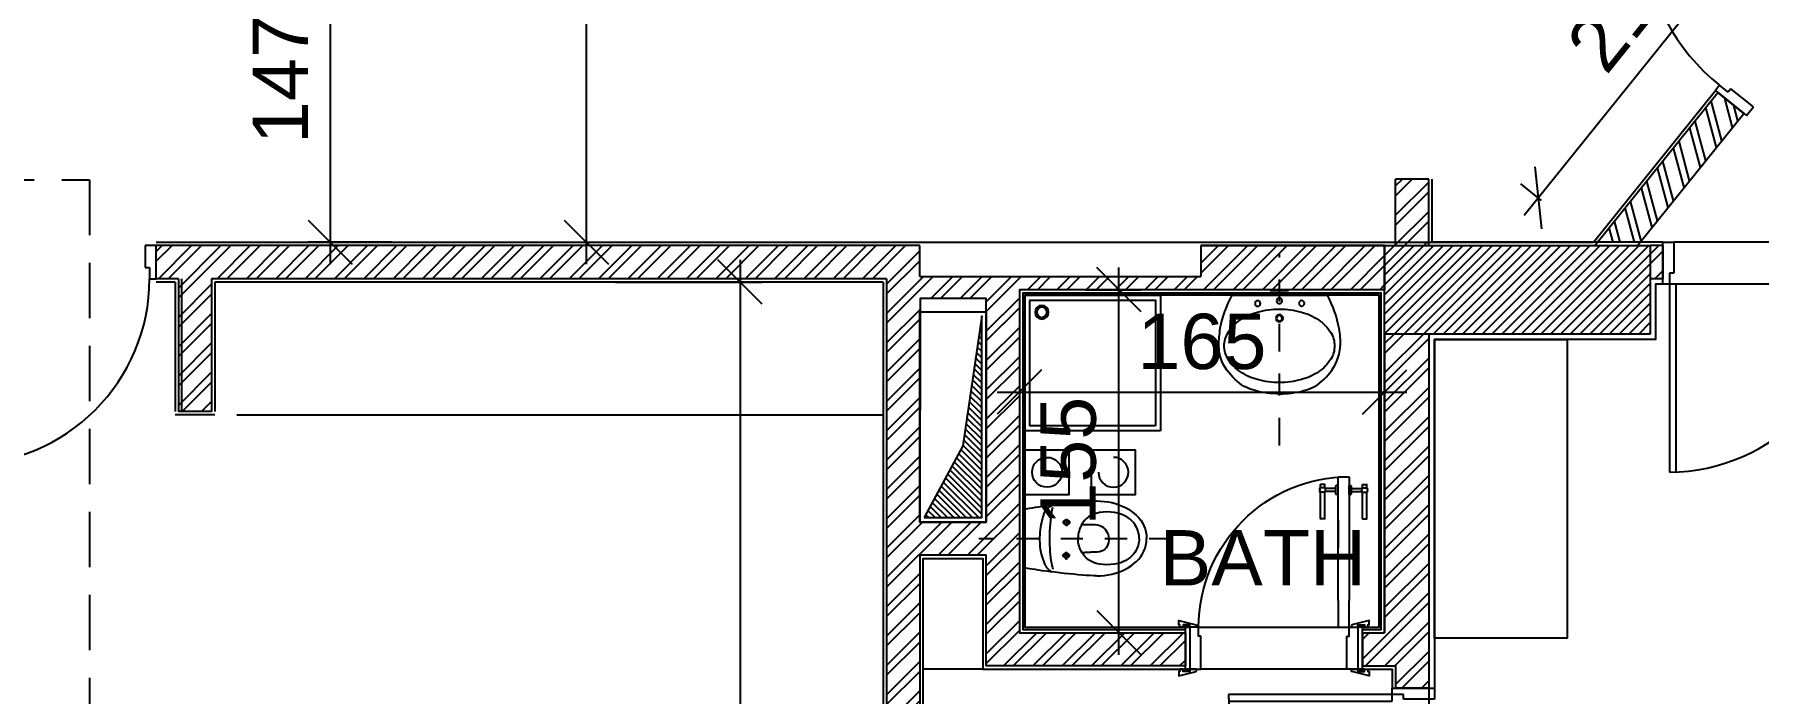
# Model space of a CAD drawing. Extents: x -1.7 to 43, y -165.8 to -101.1.
# Drawn here: x 8.08 to 15.87, y -116.48 to -113.5 of the extents above; entities that cross this region are included whole.
import ezdxf
from ezdxf.enums import TextEntityAlignment as Align

# ---------------------------------------------------------------- set-up
doc = ezdxf.new("R2010")
doc.units = 0
doc.header["$MEASUREMENT"] = 0
doc.header["$PDMODE"] = 35
doc.header["$PDSIZE"] = 0.3
for name, pattern in [('CENTER', [2, 1.25, -0.25, 0.25, -0.25]), ('DASHDOTX2', [50.8, 25.4, -12.7, 0, -12.7]), ('HIDDEN', [0.375, 0.25, -0.125])]:
    doc.linetypes.add(name, pattern=pattern)
doc.layers.get('0').update_dxf_attribs({"linetype": 'CONTINUOUS'})
doc.layers.get('DEFPOINTS').update_dxf_attribs({"linetype": 'CONTINUOUS'})
for name, color, linetype in [('A-AXIS-50', 10, 'CONTINUOUS'), ('A-AXIS-SANITARY', 10, 'DASHDOTX2'), ('A-closet', 252, 'CONTINUOUS'), ('a-dim', 3, 'CONTINUOUS'), ('A-DOORS', 1, 'CONTINUOUS'), ('A-FLOR-PFIX', 61, 'CONTINUOUS'), ('A-HATCH-CONC', 8, 'CONTINUOUS'), ('A-HATCH-WALL', 8, 'CONTINUOUS'), ('a-kitchen', 95, 'CONTINUOUS'), ('A-MECHANICAL', 8, 'CONTINUOUS'), ('A-NOMENCLATURE', 3, 'CONTINUOUS'), ('A-PLASTER', 8, 'CONTINUOUS'), ('A-PORTE', 1, 'CONTINUOUS'), ('A-SANIT', 95, 'CONTINUOUS'), ('A-SECT-TILE', 12, 'CONTINUOUS'), ('a-shaft', 251, 'CONTINUOUS'), ('A-TILES', 137, 'CONTINUOUS'), ('A-WALL', 4, 'CONTINUOUS'), ('S-2ND-3RD-4-5-6TH$0$A-SHAFT 2-3-4-5-6', 8, 'CONTINUOUS'), ('S-2ND-3RD-4-5-6TH$0$A-STR 2-3-4-5-6', 2, 'CONTINUOUS')]:
    doc.layers.add(name, color=color, linetype=linetype)
doc.styles.add('A100-STEXT', font='ARIAL.TTF', dxfattribs={"height": 0.25})
doc.dimstyles.new('A100-DIM', dxfattribs={"dimtxt": 0.25, "dimasz": 0.2, "dimexe": 0.1, "dimexo": 0.3, "dimgap": 0.1, "dimtad": 1, "dimlfac": 100, "dimrnd": 0.5, "dimdsep": 46, "dimtxsty": 'A100-STEXT', "dimblk1": 'OBLIQUE', "dimblk2": 'OBLIQUE', "dimsah": 1, "dimcen": -0.05, "dimdle": 0.1, "dimclrd": 15, "dimclre": 15, "dimclrt": 256, "dimadec": 0, "dimazin": 0, "dimtfac": 0.28, "dimtix": 1, "dimtmove": 2, "dimatfit": 3, "dimldrblk": 'OBLIQUE', "dimfxl": 0, "dimtolj": 1, "dimarcsym": 0})
pattern_1 = [(45, (5e-11, -162.35014), (-0.06629126, 0.06629126), []), (45, (0.04419, -162.35014), (-0.06629126, 0.06629126), [])]
pattern_2 = [(45, (7e-11, -162.35014), (-0.06629126, 0.06629126), []), (45, (0.04419, -162.35014), (-0.06629126, 0.06629126), [])]

# ---------------------------------------------------------------- blocks, each defined once
blk = doc.blocks.new('P100E18D')
at = {"layer": 'A-PORTE'}
for p, q in [((-0.18, -0.03), (-0.18, 0)), ((-0.18, 0), (0, 0)), ((0, 0), (0, -0.05)), ((-0.18, -0.03), (-1.12, -0.03)), ((-1.12, -0.06), (-0.18, -0.06)), ((-0.18, -0.06), (-0.18, -0.02)), ((-0.13, -0.03), (-0.18, -0.03)), ((-0.13, -0.05), (-0.13, -0.03)), ((0, -0.05), (-0.13, -0.05)), ((-0.18, -0.97), (-0.18, -1)), ((-0.13, -0.97), (-0.18, -0.97)), ((-0.18, -1), (0, -1)), ((0, -0.95), (-0.13, -0.95)), ((-0.13, -0.95), (-0.13, -0.97)), ((0, -1), (0, -0.95))]:
    blk.add_line(p, q, dxfattribs=at)
blk.add_arc((-0.18, -0.03), 0.94, 180, 270, dxfattribs=at)
blk = doc.blocks.new('P90E19D')
at = {"layer": 'A-PORTE'}
for p, q in [((0, 0), (0.05, 0)), ((0, -0.19), (0, 0)), ((0.05, 0), (0.05, -0.14)), ((0.9, 0), (0.85, 0)), ((0.85, 0), (0.85, -0.14)), ((0.9, -0.19), (0.9, 0)), ((0.03, -0.14), (0.03, -0.19)), ((0.05, -0.14), (0.03, -0.14)), ((0.85, -0.14), (0.87, -0.14)), ((0.87, -0.14), (0.87, -0.19)), ((0.03, -0.19), (0, -0.19)), ((0.06, -0.19), (0.02, -0.19)), ((0.03, -0.19), (0.03, -1.0399)), ((0.06, -1.0391), (0.06, -0.19)), ((0.87, -0.19), (0.9, -0.19))]:
    blk.add_line(p, q, dxfattribs=at)
blk.add_arc((0.02, -0.19), 0.85, 270.67408, 360, dxfattribs=at)
blk = doc.blocks.new('P80E19D')
at = {"layer": 'A-PORTE'}
for p, q in [((0, -0.19), (0, 0)), ((0, 0), (0.05, 0)), ((0.05, 0), (0.05, -0.14)), ((0.75, 0), (0.75, -0.14)), ((0.8, 0), (0.75, 0)), ((0.8, -0.19), (0.8, 0)), ((0.05, -0.14), (0.03, -0.14)), ((0.03, -0.14), (0.03, -0.19)), ((0.75, -0.14), (0.77, -0.14)), ((0.77, -0.14), (0.77, -0.19)), ((0.03, -0.19), (0, -0.19)), ((0.06, -0.19), (0.02, -0.19)), ((0.03, -0.19), (0.03, -0.93)), ((0.06, -0.93), (0.06, -0.19)), ((0.77, -0.19), (0.8, -0.19))]:
    blk.add_line(p, q, dxfattribs=at)
blk.add_arc((0.03, -0.19), 0.74, 270, 0, dxfattribs=at)
blk = doc.blocks.new('BAC')
at = {"layer": 'A-SANIT'}
for points in [[(-0.7, -0.7), (0, -0.7), (0, 0), (-0.7, 0)], [(-0.675, -0.675), (-0.025, -0.675), (-0.025, -0.025), (-0.675, -0.025)]]:
    blk.add_lwpolyline(points, close=True, dxfattribs=at)
for radius in [0.035, 0.0263]:
    blk.add_circle((-0.0875, -0.0875), radius, dxfattribs=at)
blk = doc.blocks.new('A$C45807027')
at = {"layer": 'A-DOORS'}
for p, q in [((0, 0.009), (-0.009, -0.019)), ((-0.009, 0.009), (0, -0.019)), ((0.19, 0.009), (0.199, -0.019)), ((0.199, 0.009), (0.19, -0.019)), ((0.68, 0.0005), (0.68, 0.0195)), ((0.6805, 0.02), (0.8, 0.02)), ((0.8, -0.003), (0.8, 0.023)), ((0.8, 0.023), (0.805, 0.023)), ((0.815, 0.023), (0.82, 0.023)), ((0.82, -0.003), (0.82, 0.023)), ((0.82, 0.02), (0.8345, 0.02)), ((0.835, 0.0005), (0.835, 0.0195)), ((0.19, -0.11), (0.19, -0.06)), ((0.19, -0.06), (0.31, -0.06)), ((0.75, -0.06), (0.31, -0.06)), ((0.673, -0.06), (0.55, -0.06)), ((0.6805, 0), (0.8, 0)), ((0.87, -0.06), (0.75, -0.06)), ((0.79, -0.06), (0.79, -0.052)), ((0.79, -0.06), (0.83, -0.06)), ((0.792, -0.05), (0.828, -0.05)), ((0.8, -0.003), (0.8025, -0.003)), ((0.8025, -0.05), (0.8025, -0.003)), ((0.8175, -0.05), (0.8175, -0.003)), ((0.8175, -0.003), (0.82, -0.003)), ((0.82, 0), (0.8345, 0)), ((0.83, -0.06), (0.83, -0.052)), ((0.87, -0.11), (0.87, -0.06)), ((0.31, -0.11), (0.19, -0.11)), ((0.31, -0.11), (0.75, -0.11)), ((0.673, -0.11), (0.55, -0.11)), ((0.75, -0.11), (0.87, -0.11)), ((0.79, -0.11), (0.79, -0.118)), ((0.79, -0.11), (0.83, -0.11)), ((0.792, -0.12), (0.828, -0.12)), ((0.8025, -0.12), (0.8025, -0.167)), ((0.8175, -0.12), (0.8175, -0.167)), ((0.83, -0.11), (0.83, -0.118)), ((0.68, -0.1705), (0.68, -0.1895)), ((0.6805, -0.17), (0.8, -0.17)), ((0.6805, -0.19), (0.8, -0.19)), ((0.8, -0.167), (0.8, -0.193)), ((0.8, -0.167), (0.8025, -0.167)), ((0.8, -0.193), (0.805, -0.193)), ((0.815, -0.193), (0.82, -0.193)), ((0.8175, -0.167), (0.82, -0.167)), ((0.82, -0.167), (0.82, -0.193)), ((0.82, -0.17), (0.8345, -0.17)), ((0.82, -0.19), (0.8345, -0.19)), ((0.835, -0.1705), (0.835, -0.1895)), ((0, -0.809), (-0.009, -0.781)), ((-0.009, -0.809), (0, -0.781)), ((0.19, -0.809), (0.199, -0.781)), ((0.199, -0.809), (0.19, -0.781))]:
    blk.add_line(p, q, dxfattribs=at)
at = {"layer": 'A-DOORS', "color": 8}
for p, q in [((0, -0.07), (0, -0.73)), ((0.19, -0.74), (0.19, -0.06))]:
    blk.add_line(p, q, dxfattribs=at)
at = {"layer": 'A-DOORS'}
for points in [[(0, 0.01), (0, 0.025), (-0.01, 0.025), (-0.01, 0.03), (-0.03, 0.03), (-0.0104, -0.0482, 0.381769), (-0.0084, -0.05), (0, -0.05), (0, -0.02), (-0.01, -0.02), (-0.01, 0.01), (0, 0.01)], [(0.19, 0.01), (0.19, 0.025), (0.2, 0.025), (0.2, 0.03), (0.22, 0.03), (0.2004, -0.0482, -0.381769), (0.1984, -0.05), (0.19, -0.05), (0.19, -0.02), (0.2, -0.02), (0.2, 0.01), (0.19, 0.01)], [(0, -0.81), (0, -0.825), (-0.01, -0.825), (-0.01, -0.83), (-0.03, -0.83), (-0.0104, -0.7518, -0.381769), (-0.0084, -0.75), (0, -0.75), (0, -0.78), (-0.01, -0.78), (-0.01, -0.81), (0, -0.81)], [(0.19, -0.81), (0.19, -0.825), (0.2, -0.825), (0.2, -0.83), (0.22, -0.83), (0.2004, -0.7518, 0.381769), (0.1984, -0.75), (0.19, -0.75), (0.19, -0.78), (0.2, -0.78), (0.2, -0.81), (0.19, -0.81)]]:
    blk.add_lwpolyline(points, format="xyb", dxfattribs=at)
for points in [[(0, 0.009), (0, -0.019), (-0.009, -0.019), (-0.009, 0.009)], [(0.19, 0.009), (0.19, -0.019), (0.199, -0.019), (0.199, 0.009)], [(0, -0.809), (0, -0.781), (-0.009, -0.781), (-0.009, -0.809)], [(0.19, -0.809), (0.19, -0.781), (0.199, -0.781), (0.199, -0.809)]]:
    blk.add_lwpolyline(points, close=True, dxfattribs=at)
for points in [[(0, 0), (0.19, 0), (0.19, -0.02), (0, -0.02), (0, 0)], [(0.19, -0.02), (0, -0.02), (0, -0.07), (0.15, -0.07)], [(0.15, -0.07), (0.15, -0.06), (0.19, -0.06), (0.19, -0.02)], [(0.19, -0.78), (0, -0.78), (0, -0.73), (0.15, -0.73)], [(0.15, -0.73), (0.15, -0.74), (0.19, -0.74), (0.19, -0.78)], [(0, -0.8), (0.19, -0.8), (0.19, -0.78), (0, -0.78), (0, -0.8)]]:
    blk.add_lwpolyline(points, dxfattribs=at)
blk.add_arc((0.1897, -0.0597), 0.6803, 270.02544, 359.97456, dxfattribs=at)
at = {"layer": 'A-DOORS', "extrusion": (0, 0, -1)}
for centre, major_axis, start_param, end_param in [((0.6805, 0.0195), (-0.000354, 0.000354), 5.497787, 7.068583), ((0.6805, 0.0005), (0.000354, 0.000354), 2.356194, 3.926991), ((0.81, 0.0306), (-0.00642, 0.00642), 3.344077, 4.509904), ((0.8345, 0.0195), (0.000354, 0.000354), -0.785398, 0.785398), ((0.8345, 0.0005), (-0.000354, 0.000354), 2.356194, 3.926991), ((0.792, -0.052), (-0.00141, 0.00141), 5.497787, 7.068583), ((0.81, -0.021), (-0.0138, 0.0138), 0.390607, 1.180189), ((0.828, -0.052), (0.00141, 0.00141), -0.785398, 0.785398), ((0.792, -0.118), (-0.00141, 0.00141), 3.926991, 5.497787), ((0.828, -0.118), (-0.00141, 0.00141), 2.356194, 3.926991), ((0.6805, -0.1705), (-0.000354, 0.000354), 5.497787, 7.068583), ((0.6805, -0.1895), (0.000354, 0.000354), 2.356194, 3.926991), ((0.81, -0.149), (-0.0138, 0.0138), 3.5322, 4.321782), ((0.81, -0.2006), (-0.00642, 0.00642), 0.202485, 1.368312), ((0.8345, -0.1705), (0.000354, 0.000354), -0.785398, 0.785398), ((0.8345, -0.1895), (0.000354, 0.000354), 0.785398, 2.356194)]:
    blk.add_ellipse(centre, major_axis=major_axis, ratio=1, start_param=start_param, end_param=end_param, dxfattribs=at)
blk = doc.blocks.new('A$C53822070')
for p, q in [((-0.2151, 0), (0.2151, 0)), ((0.0415, 0.0208), (-0.0415, 0.0208)), ((0, -0.0208), (0, 0.0623))]:
    blk.add_line(p, q)
for centre, major_axis, ratio, start_param, end_param in [((0.0235, -0.1413), (0.1682, 0.344), 0.723099, 1.513078, 1.932546), ((-0.05, -0.2181), (0.0143, 0.3454), 0.649977, 1.397156, 1.627734), ((0.1411, -0.2285), (0.0236, 0.1689), 0.782, 4.379189, 4.821349), ((0.0117, -0.2055), (0.2677, 0.0211), 0.927449, -0.919698, -0.479256), ((0.005, -0.0517), (0.2781, 0.2781), 1, 3.914278, 4.196419), ((0.0331, -0.1533), (-0.0987, 0.271), 0.7883, 3.04069, 3.436057)]:
    blk.add_ellipse(centre, major_axis=major_axis, ratio=ratio, start_param=start_param, end_param=end_param)
at = {"extrusion": (0, 0, -1)}
for centre, major_axis, ratio, start_param, end_param in [((-0.0235, -0.1413), (-0.1682, 0.344), 0.723099, 1.513078, 1.932546), ((-0.0281, -0.3332), (0.1889, 0.1889), 1, -1.373401, -1.054826), ((-0.0984, -0.0369), (-0.00881, 0.00881), 1, 5.497787, 11.780972), ((0, -0.4349), (-0.2634, 0.2634), 1, 0.51597, 0.785398), ((-0.0002, -0.0251), (0.00881, 0.00881), 1, 3.926991, 10.210176), ((0, -0.4349), (0.2634, 0.2634), 1, -0.785398, -0.51597), ((0.1005, -0.0364), (-0.00881, 0.00881), 1, 5.497787, 11.780972), ((0.0281, -0.3332), (-0.1889, 0.1889), 1, 1.054826, 1.373401), ((-0.0709, -0.269), (0.1343, 0.1343), 1, 4.48294, 4.909784), ((0, -0.1038), (0.0117, 0.0117), 1, 3.926991, 10.210176), ((0, -0.1038), (-0.00881, 0.00881), 1, 5.497787, 11.780972), ((0.0709, -0.269), (-0.1343, 0.1343), 1, 1.373401, 1.800245), ((0.05, -0.2181), (-0.0143, 0.3454), 0.649977, 1.397156, 1.627734), ((-0.1411, -0.2285), (-0.0236, 0.1689), 0.782, 4.379189, 4.821349), ((-0.1361, -0.2285), (0.08, 0.08), 1, 3.926991, 4.48294), ((-0.1361, -0.2285), (0.08, 0.08), 1, 3.371042, 3.926991), ((0.1361, -0.2285), (-0.08, 0.08), 1, 1.800245, 2.356194), ((0.1361, -0.2285), (0.08, 0.08), 1, 0.785398, 1.341347), ((-0.0117, -0.2055), (-0.2677, 0.0211), 0.927449, -0.919698, -0.479256), ((-0.0709, -0.188), (0.1343, 0.1343), 1, 2.944197, 3.371042), ((0.0709, -0.188), (0.1343, 0.1343), 1, 1.341347, 1.768192), ((-0.0281, -0.1237), (-0.1889, 0.1889), 1, 4.196419, 4.514993), ((0, -0.0221), (-0.2634, 0.2634), 1, 3.926991, 4.196419), ((0, -0.0221), (-0.2634, 0.2634), 1, 3.657563, 3.926991), ((0.0281, -0.1237), (0.1889, 0.1889), 1, 1.768192, 2.086766), ((-0.0331, -0.1533), (0.0987, 0.271), 0.7883, 3.04069, 3.436057), ((-0.005, -0.0517), (-0.2781, 0.2781), 1, 3.914278, 4.196419)]:
    blk.add_ellipse(centre, major_axis=major_axis, ratio=ratio, start_param=start_param, end_param=end_param, dxfattribs=at)
at = {"layer": 'A-AXIS-SANITARY', "linetype": 'CENTER', "ltscale": 0.1}
blk.add_line((0, -0.6786), (0, 0.1908), dxfattribs=at)
blk = doc.blocks.new('A$C7FB65830')
at = {"color": 0}
for p, q in [((-443.2, 7.2), (-455.5, -0.9)), ((-430.1, 14.4), (-443.2, 7.2)), ((-416.3, 20.9), (-430.1, 14.4)), ((-401.9, 26.6), (-416.3, 20.9)), ((-387, 31.5), (-401.9, 26.6)), ((-371.6, 35.5), (-387, 31.5)), ((-355.8, 38.7), (-371.6, 35.5)), ((-339.7, 41), (-355.8, 38.7)), ((-323.3, 42.4), (-339.7, 41)), ((-306.8, 42.9), (-323.3, 42.4)), ((-305.8, 42.4), (-292.6, 42.1)), ((-292.6, 42.1), (-277.8, 41.5)), ((-277.8, 41.5), (-261.5, 40.5)), ((-261.5, 40.5), (-244, 39.2)), ((-244, 39.2), (-225.6, 37.5)), ((-225.6, 37.5), (-206.4, 35.6)), ((-206.4, 35.6), (-186.8, 33.5)), ((-186.8, 33.5), (-167, 31.3)), ((-167, 31.3), (-147.2, 28.9)), ((-147.2, 28.9), (-127.6, 26.4)), ((-128.9, 27), (-124.9, 25.6)), ((-127.6, 26.4), (-108.5, 23.9)), ((-124.9, 25.6), (-121.2, 24.2)), ((-121.2, 24.2), (-117.7, 22.9)), ((-117.7, 22.9), (-114.3, 21.7)), ((-116.6, 14.7), (-113.9, 1.7)), ((-114.3, 21.7), (-111.2, 20.4)), ((-113.9, 1.7), (-111.5, -12.1)), ((-111.2, 20.4), (-108.3, 19.2)), ((-108.5, 23.9), (-90.2, 21.4)), ((-108.3, 19.2), (-105.5, 18)), ((-105.5, 18), (-102.8, 16.7)), ((-102.8, 16.7), (-100.3, 15.3)), ((-100.3, 15.3), (-98, 13.8)), ((-98, 13.8), (-95.8, 12.2)), ((-95.8, 12.2), (-93.7, 10.5)), ((-93.7, 10.5), (-91.7, 8.5)), ((-91.7, 8.5), (-89.8, 6.4)), ((-90.2, 21.4), (-72.8, 18.9)), ((-89.8, 6.4), (-88, 4.1)), ((-88, 4.1), (-86.2, 1.5)), ((-86.2, 1.5), (-84.5, -1.4)), ((-72.8, 18.9), (-56.6, 16.5)), ((-56.6, 16.5), (-41.9, 14.2)), ((-41.9, 14.2), (-28.9, 12)), ((-28.9, 12), (-17.8, 10.1)), ((-17.8, 10.1), (-8.8, 8.4)), ((-8.8, 8.4), (-2.3, 7)), ((-2.3, 7), (1.5, 5.9)), ((1.9, 5.9), (1.9, -244.6)), ((-509.7, -63.7), (-514.7, -76.4)), ((-503.4, -51.6), (-509.7, -63.7)), ((-495.9, -40.1), (-503.4, -51.6)), ((-487.3, -29.3), (-495.9, -40.1)), ((-477.7, -19.1), (-487.3, -29.3)), ((-482.1, -80.6), (-478.8, -73.1)), ((-478.8, -73.1), (-474.8, -65.4)), ((-467, -9.6), (-477.7, -19.1)), ((-474.8, -65.4), (-470.1, -57.8)), ((-470.1, -57.8), (-464.5, -50.3)), ((-455.5, -0.9), (-467, -9.6)), ((-464.5, -50.3), (-458, -43.1)), ((-458, -43.1), (-450.6, -36.1)), ((-450.6, -36.1), (-442.2, -29.6)), ((-442.2, -29.6), (-432.7, -23.6)), ((-432.7, -23.6), (-422.2, -18.3)), ((-422.2, -18.3), (-410.4, -13.6)), ((-410.4, -13.6), (-397.5, -9.9)), ((-397.5, -9.9), (-383.3, -7.1)), ((-383.3, -7.1), (-367.7, -5.3)), ((-367.7, -5.3), (-350.8, -4.7)), ((-350.8, -4.7), (-334, -5.4)), ((-336.4, -71.9), (-342.8, -78.2)), ((-329, -66.7), (-336.4, -71.9)), ((-334, -5.4), (-318.7, -7.4)), ((-320.4, -62.6), (-329, -66.7)), ((-310.9, -59.9), (-320.4, -62.6)), ((-318.7, -7.4), (-305, -10.6)), ((-300.2, -58.6), (-310.9, -59.9)), ((-305, -10.6), (-292.7, -14.9)), ((-297.8, -58.6), (-300.2, -58.6)), ((-295.1, -58.5), (-297.8, -58.6)), ((-292, -58.5), (-295.1, -58.5)), ((-292.7, -14.9), (-281.7, -20.1)), ((-288.7, -58.4), (-292, -58.5)), ((-285.1, -58.4), (-288.7, -58.4)), ((-281.4, -58.4), (-285.1, -58.4)), ((-281.7, -20.1), (-272, -26.1)), ((-277.6, -58.3), (-281.4, -58.4)), ((-273.7, -58.3), (-277.6, -58.3)), ((-269.8, -58.3), (-273.7, -58.3)), ((-272, -26.1), (-263.5, -32.8)), ((-266, -58.3), (-269.8, -58.3)), ((-262.3, -58.3), (-266, -58.3)), ((-263.5, -32.8), (-256.1, -40)), ((-258.7, -58.3), (-262.3, -58.3)), ((-255.3, -58.4), (-258.7, -58.3)), ((-256.1, -40), (-249.7, -47.6)), ((-252.3, -58.4), (-255.3, -58.4)), ((-249.5, -58.4), (-252.3, -58.4)), ((-249.7, -47.6), (-244.3, -55.4)), ((-247.1, -58.4), (-249.5, -58.4)), ((-245.2, -58.4), (-247.1, -58.4)), ((-243.7, -58.4), (-245.2, -58.4)), ((-244.3, -55.4), (-239.8, -63.4)), ((-242.8, -58.4), (-243.7, -58.4)), ((-242.5, -58.4), (-242.8, -58.4)), ((-239.8, -63.4), (-236.1, -71.4)), ((-236.1, -71.4), (-233.1, -79.2)), ((-193.8, -49.6), (-159.9, -49.6)), ((-188.5, -47.2), (-188.7, -49.2)), ((-188.7, -49.2), (-188.5, -51.3)), ((-188, -45.2), (-188.5, -47.2)), ((-188.5, -51.3), (-188, -53.3)), ((-187.1, -43.3), (-188, -45.2)), ((-188, -53.3), (-187.1, -55.2)), ((-185.9, -41.6), (-187.1, -43.3)), ((-187.1, -55.2), (-185.9, -56.9)), ((-184.4, -40.1), (-185.9, -41.6)), ((-185.9, -56.9), (-184.4, -58.3)), ((-182.7, -38.9), (-184.4, -40.1)), ((-184.4, -58.3), (-182.7, -59.5)), ((-180.9, -38.1), (-182.7, -38.9)), ((-182.7, -59.5), (-180.9, -60.4)), ((-178.8, -37.5), (-180.9, -38.1)), ((-180.9, -60.4), (-178.8, -60.9)), ((-176.8, -37.3), (-178.8, -37.5)), ((-178.8, -60.9), (-176.8, -61.1)), ((-174.7, -37.5), (-176.8, -37.3)), ((-176.8, -61.1), (-174.7, -60.9)), ((-176.5, -33.5), (-176.5, -66.3)), ((-172.7, -38.1), (-174.7, -37.5)), ((-174.7, -60.9), (-172.7, -60.4)), ((-170.8, -38.9), (-172.7, -38.1)), ((-172.7, -60.4), (-170.8, -59.5)), ((-169.1, -40.1), (-170.8, -38.9)), ((-170.8, -59.5), (-169.1, -58.3)), ((-167.7, -41.6), (-169.1, -40.1)), ((-169.1, -58.3), (-167.7, -56.9)), ((-166.5, -43.3), (-167.7, -41.6)), ((-167.7, -56.9), (-166.5, -55.2)), ((-165.6, -45.2), (-166.5, -43.3)), ((-166.5, -55.2), (-165.6, -53.3)), ((-165.1, -47.2), (-165.6, -45.2)), ((-165.6, -53.3), (-165.1, -51.3)), ((-164.9, -49.2), (-165.1, -47.2)), ((-165.1, -51.3), (-164.9, -49.2)), ((-164.9, -49.2), (-164.9, -49.2)), ((-164.9, -49.2), (-164.9, -49.2)), ((-111.5, -12.1), (-109.4, -26.3)), ((-109.4, -26.3), (-107.7, -41)), ((-107.7, -41), (-106.3, -56)), ((-106.3, -56), (-105.2, -71.2)), ((-105.2, -71.2), (-104.4, -86.6)), ((-84.5, -1.4), (-82.9, -4.5)), ((-82.9, -4.5), (-81.3, -8)), ((-81.3, -8), (-79.8, -11.8)), ((-79.8, -11.8), (-77.6, -18)), ((-77.6, -18), (-75.3, -24.9)), ((-75.3, -24.9), (-73.1, -32.6)), ((-73.1, -32.6), (-70.9, -41)), ((-70.9, -41), (-68.8, -50)), ((-68.8, -50), (-66.9, -59.7)), ((-66.9, -59.7), (-65.1, -69.9)), ((-65.1, -69.9), (-63.7, -80.5)), ((-520.6, -103.5), (-521.4, -118)), ((-520.6, -132.9), (-521.4, -118.5)), ((-518.3, -89.7), (-520.6, -103.5)), ((-518.3, -146.7), (-520.6, -132.9)), ((-514.7, -76.4), (-518.3, -89.7)), ((-514.7, -160), (-518.3, -146.7)), ((-489.9, -118.2), (-489.7, -113.4)), ((-489.9, -118.2), (-489.7, -123.1)), ((-489.7, -113.4), (-489.2, -107.8)), ((-489.7, -123.1), (-489.2, -128.6)), ((-489.2, -107.8), (-488.2, -101.7)), ((-489.2, -128.6), (-488.2, -134.8)), ((-488.2, -101.7), (-486.7, -95)), ((-488.2, -134.8), (-486.7, -141.4)), ((-486.7, -95), (-484.7, -88)), ((-486.7, -141.4), (-484.7, -148.5)), ((-484.7, -88), (-482.1, -80.6)), ((-357.6, -109.9), (-358.6, -118.6)), ((-358.6, -118.6), (-358.5, -127.3)), ((-358.5, -127.3), (-357.4, -135.9)), ((-355.5, -101.3), (-357.6, -109.9)), ((-357.4, -135.9), (-355.1, -144.1)), ((-352.4, -93), (-355.5, -101.3)), ((-355.1, -144.1), (-351.8, -151.7)), ((-348.1, -85.3), (-352.4, -93)), ((-342.8, -78.2), (-348.1, -85.3)), ((-233.1, -79.2), (-230.8, -86.8)), ((-230.8, -86.8), (-229, -94)), ((-230.8, -149.6), (-229, -142.4)), ((-229, -94), (-227.7, -100.6)), ((-229, -142.4), (-227.7, -135.8)), ((-227.7, -100.6), (-226.9, -106.6)), ((-227.7, -135.8), (-226.9, -129.8)), ((-226.9, -106.6), (-226.4, -111.8)), ((-226.9, -129.8), (-226.4, -124.6)), ((-226.4, -111.8), (-226.1, -116.1)), ((-226.4, -124.6), (-226.1, -120.4)), ((-226.1, -116.1), (-226, -119.2)), ((-226.1, -120.4), (-226, -117.2)), ((-104.2, -147.2), (-104.8, -161.7)), ((-104.4, -86.6), (-103.9, -102)), ((-103.8, -132.4), (-104.2, -147.2)), ((-103.9, -102), (-103.7, -117.3)), ((-103.7, -117.3), (-103.8, -132.4)), ((-63.7, -80.5), (-62.5, -91.6)), ((-61.7, -139.4), (-62.7, -151.9)), ((-62.5, -91.6), (-61.7, -103.1)), ((-61.7, -103.1), (-61.2, -115)), ((-61.2, -127.1), (-61.7, -139.4)), ((-61.2, -115), (-61.2, -127.1)), ((-509.7, -172.8), (-514.7, -160)), ((-503.4, -184.9), (-509.7, -172.8)), ((-495.9, -196.3), (-503.4, -184.9)), ((-487.3, -207.2), (-495.9, -196.3)), ((-477.7, -217.3), (-487.3, -207.2)), ((-484.7, -148.5), (-482.1, -155.8)), ((-482.1, -155.8), (-478.8, -163.4)), ((-478.8, -163.4), (-474.8, -171)), ((-467, -226.8), (-477.7, -217.3)), ((-474.8, -171), (-470.1, -178.6)), ((-470.1, -178.6), (-464.5, -186.1)), ((-464.5, -186.1), (-458, -193.4)), ((-458, -193.4), (-450.6, -200.3)), ((-450.6, -200.3), (-442.2, -206.8)), ((-442.2, -206.8), (-432.7, -212.8)), ((-432.7, -212.8), (-422.2, -218.2)), ((-422.2, -218.2), (-410.4, -222.8)), ((-351.8, -151.7), (-347.4, -158.7)), ((-347.4, -158.7), (-341.8, -164.8)), ((-341.8, -164.8), (-335.2, -169.9)), ((-335.2, -169.9), (-327.6, -173.8)), ((-327.6, -173.8), (-318.8, -176.3)), ((-318.8, -176.3), (-308.9, -177.3)), ((-308.9, -177.3), (-303.4, -177.4)), ((-305, -225.8), (-292.7, -221.5)), ((-303.4, -177.4), (-298, -177.5)), ((-298, -177.5), (-292.9, -177.6)), ((-292.9, -177.6), (-287.9, -177.8)), ((-292.7, -221.5), (-281.7, -216.3)), ((-287.9, -177.8), (-283.1, -178)), ((-283.1, -178), (-278.6, -178.2)), ((-281.7, -216.3), (-272, -210.3)), ((-278.6, -178.2), (-274.3, -178.4)), ((-274.3, -178.4), (-270.3, -178.6)), ((-272, -210.3), (-263.5, -203.6)), ((-270.3, -178.6), (-266.5, -178.8)), ((-266.5, -178.8), (-262.9, -179)), ((-263.5, -203.6), (-256.1, -196.4)), ((-262.9, -179), (-259.7, -179.2)), ((-259.7, -179.2), (-256.7, -179.4)), ((-256.7, -179.4), (-254.1, -179.6)), ((-256.1, -196.4), (-249.7, -188.8)), ((-254.1, -179.6), (-251.7, -179.8)), ((-251.7, -179.8), (-249.7, -179.9)), ((-249.7, -179.9), (-248, -180.1)), ((-249.7, -188.8), (-244.3, -181)), ((-248, -180.1), (-246.7, -180.2)), ((-246.7, -180.2), (-245.7, -180.3)), ((-245.7, -180.3), (-245.2, -180.3)), ((-245.2, -180.3), (-245, -180.3)), ((-244.3, -181), (-239.8, -173)), ((-239.8, -173), (-236.1, -165)), ((-236.1, -165), (-233.1, -157.2)), ((-233.1, -157.2), (-230.8, -149.6)), ((-192.4, -191.7), (-158.5, -191.7)), ((-187.5, -189.8), (-187.7, -191.9)), ((-187.7, -191.9), (-187.5, -194)), ((-186.9, -187.8), (-187.5, -189.8)), ((-187.5, -194), (-186.9, -196)), ((-186.1, -186), (-186.9, -187.8)), ((-186.9, -196), (-186.1, -197.8)), ((-184.9, -184.3), (-186.1, -186)), ((-186.1, -197.8), (-184.9, -199.5)), ((-183.4, -182.8), (-184.9, -184.3)), ((-184.9, -199.5), (-183.4, -201)), ((-181.7, -181.6), (-183.4, -182.8)), ((-183.4, -201), (-181.7, -202.2)), ((-179.8, -180.7), (-181.7, -181.6)), ((-181.7, -202.2), (-179.8, -203.1)), ((-177.8, -180.2), (-179.8, -180.7)), ((-179.8, -203.1), (-177.8, -203.6)), ((-175.8, -180), (-177.8, -180.2)), ((-177.8, -203.6), (-175.8, -203.8)), ((-176.1, -176.2), (-176.1, -210.1)), ((-173.7, -180.2), (-175.8, -180)), ((-175.8, -203.8), (-173.7, -203.6)), ((-171.7, -180.7), (-173.7, -180.2)), ((-173.7, -203.6), (-171.7, -203.1)), ((-169.8, -181.6), (-171.7, -180.7)), ((-171.7, -203.1), (-169.8, -202.2)), ((-168.1, -182.8), (-169.8, -181.6)), ((-169.8, -202.2), (-168.1, -201)), ((-166.7, -184.3), (-168.1, -182.8)), ((-168.1, -201), (-166.7, -199.5)), ((-165.5, -186), (-166.7, -184.3)), ((-166.7, -199.5), (-165.5, -197.8)), ((-164.6, -187.8), (-165.5, -186)), ((-165.5, -197.8), (-164.6, -196)), ((-164.1, -189.8), (-164.6, -187.8)), ((-164.6, -196), (-164.1, -194)), ((-163.9, -191.9), (-164.1, -189.8)), ((-164.1, -194), (-163.9, -191.9)), ((-163.9, -191.9), (-163.9, -191.9)), ((-163.9, -191.9), (-163.9, -191.9)), ((-109.9, -213.6), (-111.8, -224.6)), ((-108.3, -201.7), (-109.9, -213.6)), ((-106.9, -189), (-108.3, -201.7)), ((-105.7, -175.7), (-106.9, -189)), ((-104.8, -161.7), (-105.7, -175.7)), ((-77.6, -215.2), (-82.9, -227.7)), ((-73.2, -202.6), (-77.6, -215.2)), ((-69.5, -189.9), (-73.2, -202.6)), ((-66.6, -177.2), (-69.5, -189.9)), ((-64.3, -164.5), (-66.6, -177.2)), ((-62.7, -151.9), (-64.3, -164.5)), ((-455.5, -235.6), (-467, -226.8)), ((-443.2, -243.6), (-455.5, -235.6)), ((-430.1, -250.9), (-443.2, -243.6)), ((-416.3, -257.3), (-430.1, -250.9)), ((-401.9, -263), (-416.3, -257.3)), ((-410.4, -222.8), (-397.5, -226.5)), ((-387, -267.9), (-401.9, -263)), ((-397.5, -226.5), (-383.3, -229.4)), ((-371.6, -272), (-387, -267.9)), ((-383.3, -229.4), (-367.7, -231.1)), ((-355.8, -275.1), (-371.6, -272)), ((-367.7, -231.1), (-350.8, -231.7)), ((-339.7, -277.4), (-355.8, -275.1)), ((-350.8, -231.7), (-334, -231)), ((-323.3, -278.8), (-339.7, -277.4)), ((-334, -231), (-318.7, -229)), ((-306.8, -279.3), (-323.3, -278.8)), ((-318.7, -229), (-305, -225.8)), ((-305.8, -278.8), (-292.6, -278.6)), ((-292.6, -278.6), (-277.8, -278)), ((-277.8, -278), (-261.5, -277.1)), ((-261.5, -277.1), (-244, -275.8)), ((-244, -275.8), (-225.6, -274.3)), ((-225.6, -274.3), (-206.4, -272.6)), ((-206.4, -272.6), (-186.8, -270.6)), ((-186.8, -270.6), (-167, -268.5)), ((-167, -268.5), (-147.2, -266.3)), ((-147.2, -266.3), (-127.6, -264)), ((-127.6, -264), (-108.5, -261.6)), ((-116.1, -243.5), (-118.6, -251.2)), ((-113.8, -234.6), (-116.1, -243.5)), ((-111.3, -260.2), (-114.6, -262)), ((-111.8, -224.6), (-113.8, -234.6)), ((-108.3, -258.4), (-111.3, -260.2)), ((-108.5, -261.6), (-90.2, -259.3)), ((-105.6, -256.6), (-108.3, -258.4)), ((-103.1, -254.8), (-105.6, -256.6)), ((-100.8, -253.1), (-103.1, -254.8)), ((-98.8, -251.3), (-100.8, -253.1)), ((-96.9, -249.6), (-98.8, -251.3)), ((-95.1, -247.8), (-96.9, -249.6)), ((-93.6, -246.1), (-95.1, -247.8)), ((-92.2, -244.4), (-93.6, -246.1)), ((-90.9, -242.7), (-92.2, -244.4)), ((-89.7, -241), (-90.9, -242.7)), ((-90.2, -259.3), (-72.8, -257)), ((-88.7, -239.3), (-89.7, -241)), ((-87.7, -237.7), (-88.7, -239.3)), ((-86.8, -236), (-87.7, -237.7)), ((-86, -234.3), (-86.8, -236)), ((-85.1, -232.7), (-86, -234.3)), ((-84.4, -231), (-85.1, -232.7)), ((-83.6, -229.3), (-84.4, -231)), ((-82.9, -227.7), (-83.6, -229.3)), ((-72.8, -257), (-56.6, -254.7)), ((-56.6, -254.7), (-41.9, -252.5)), ((-41.9, -252.5), (-28.9, -250.5)), ((-28.9, -250.5), (-17.8, -248.7)), ((-17.8, -248.7), (-8.8, -247.1)), ((-8.8, -247.1), (-2.3, -245.7)), ((-2.3, -245.7), (1.5, -244.6))]:
    blk.add_line(p, q, dxfattribs=at)
at = {"layer": 'A-AXIS-SANITARY', "linetype": 'CENTER', "ltscale": 0.1}
blk.add_line((-627.6, -119.4), (199.5, -119.4), dxfattribs=at)
blk = doc.blocks.new('A$C3B044ACB')
blk.add_lwpolyline([(-0.1, -0.1), (0.1, -0.1), (0.1, 0.1), (-0.1, 0.1)], close=True)
blk.add_circle((0, 0), 0.0676)
blk = doc.blocks.new('A$C767F1EFC')
blk.add_lwpolyline([(-0.2, -0.2), (0, -0.2), (0, 0), (-0.2, 0)], close=True)
blk.add_arc((-0.1, -0.1), 0.0676, 180, 90)
blk = doc.blocks.new('_OBLIQUE')
at = {"color": 0, "linetype": 'ByBlock'}
blk.add_line((-0.5, -0.5), (0.5, 0.5), dxfattribs=at)
blk = doc.blocks.new('*D76')
at = {"layer": 'a-dim', "color": 15, "lineweight": -2}
for p, q in [((9.4144, -112.8651), (9.4144, -114.5351)), ((9.6934, -112.9651), (9.3144, -112.9651)), ((9.6934, -114.4351), (9.3144, -114.4351))]:
    blk.add_line(p, q, dxfattribs=at)
at = {"layer": 'DEFPOINTS', "color": 0}
for p in [(9.9934, -112.9651), (9.4144, -114.4351), (9.9934, -114.4351)]:
    blk.add_point(p, dxfattribs=at)
at = {"layer": 'a-dim', "color": 15, "lineweight": -2, "xscale": 0.2, "yscale": 0.2, "zscale": 0.2}
for p, rotation in [((9.4144, -112.9651), 90), ((9.4144, -114.4351), 270)]:
    blk.add_blockref('_OBLIQUE', p, dxfattribs=dict(at, rotation=rotation))
at = {"layer": 'a-dim', "insert": (9.1889, -113.7001), "char_height": 0.25, "attachment_point": 5, "rotation": 90, "style": 'A100-STEXT'}
blk.add_mtext('\\A1;147', dxfattribs=at)
blk = doc.blocks.new('*D77')
at = {"layer": 'a-dim', "color": 15, "lineweight": -2}
for p, q in [((10.5716, -109.4651), (10.5716, -114.5351)), ((10.2934, -109.5651), (10.6716, -109.5651)), ((10.2934, -114.4351), (10.6716, -114.4351))]:
    blk.add_line(p, q, dxfattribs=at)
at = {"layer": 'DEFPOINTS', "color": 0}
for p in [(9.9934, -109.5651), (9.9934, -114.4351), (10.5716, -114.4351)]:
    blk.add_point(p, dxfattribs=at)
at = {"layer": 'a-dim', "color": 15, "lineweight": -2, "xscale": 0.2, "yscale": 0.2, "zscale": 0.2}
for p, rotation in [((10.5716, -109.5651), 90), ((10.5716, -114.4351), 270)]:
    blk.add_blockref('_OBLIQUE', p, dxfattribs=dict(at, rotation=rotation))
at = {"layer": 'a-dim', "insert": (10.344, -112.0001), "char_height": 0.25, "attachment_point": 5, "rotation": 90, "style": 'A100-STEXT'}
blk.add_mtext('\\A1;487', dxfattribs=at)
blk = doc.blocks.new('*D78')
at = {"layer": 'a-dim', "color": 15, "lineweight": -2}
for p, q in [((14.8095, -114.3122), (16.2602, -112.5083)), ((16.2135, -112.599), (16.1196, -112.5235)), ((14.8881, -114.2471), (14.7942, -114.1716))]:
    blk.add_line(p, q, dxfattribs=at)
at = {"layer": 'DEFPOINTS', "color": 0}
for p in [(16.1976, -112.5862), (16.4473, -112.787), (15.1219, -114.4351)]:
    blk.add_point(p, dxfattribs=at)
at = {"layer": 'a-dim', "color": 15, "lineweight": -2, "xscale": 0.2, "yscale": 0.2, "zscale": 0.2}
for p, rotation in [((16.1976, -112.5862), 51.19370936876823), ((14.8721, -114.2343), 231.1937093687682)]:
    blk.add_blockref('_OBLIQUE', p, dxfattribs=dict(at, rotation=rotation))
at = {"layer": 'a-dim', "insert": (15.3575, -113.2676), "char_height": 0.25, "attachment_point": 5, "rotation": 51.19371, "style": 'A100-STEXT'}
blk.add_mtext('\\A1;211.5', dxfattribs=at)
blk = doc.blocks.new('*D86')
at = {"layer": 'a-dim', "color": 15, "lineweight": -2}
for p, q in [((11.2664, -114.5151), (11.2664, -120.1351)), ((10.7034, -114.6151), (11.3664, -114.6151)), ((10.7034, -120.0351), (11.3664, -120.0351))]:
    blk.add_line(p, q, dxfattribs=at)
at = {"layer": 'DEFPOINTS', "color": 0}
for p in [(10.4034, -114.6151), (10.4034, -120.0351), (11.2664, -120.0351)]:
    blk.add_point(p, dxfattribs=at)
at = {"layer": 'a-dim', "color": 15, "lineweight": -2, "xscale": 0.2, "yscale": 0.2, "zscale": 0.2}
for p, rotation in [((11.2664, -114.6151), 90), ((11.2664, -120.0351), 270)]:
    blk.add_blockref('_OBLIQUE', p, dxfattribs=dict(at, rotation=rotation))
at = {"layer": 'a-dim', "insert": (11.0387, -117.3251), "char_height": 0.25, "attachment_point": 5, "rotation": 90, "style": 'A100-STEXT'}
blk.add_mtext('\\A1;542', dxfattribs=at)
blk = doc.blocks.new('*D89')
at = {"layer": 'a-dim', "color": 15, "lineweight": -2}
for p, q in [((12.9782, -116.3001), (12.9782, -114.5501)), ((12.8284, -114.6501), (13.0782, -114.6501)), ((12.8284, -116.2001), (13.0782, -116.2001))]:
    blk.add_line(p, q, dxfattribs=at)
at = {"layer": 'DEFPOINTS', "color": 0}
for p in [(12.5284, -114.6501), (12.9782, -114.6501), (12.5284, -116.2001)]:
    blk.add_point(p, dxfattribs=at)
at = {"layer": 'a-dim', "color": 15, "lineweight": -2, "xscale": 0.2, "yscale": 0.2, "zscale": 0.2}
for p, rotation in [((12.9782, -114.6501), 90), ((12.9782, -116.2001), 270)]:
    blk.add_blockref('_OBLIQUE', p, dxfattribs=dict(at, rotation=rotation))
at = {"layer": 'a-dim', "insert": (12.7505, -115.4251), "char_height": 0.25, "attachment_point": 5, "rotation": 90, "style": 'A100-STEXT'}
blk.add_mtext('\\A1;155', dxfattribs=at)
blk = doc.blocks.new('*D90')
at = {"layer": 'a-dim', "color": 15, "lineweight": -2}
for p, q in [((12.5284, -114.9501), (12.5284, -115.2127)), ((14.1784, -114.9501), (14.1784, -115.2127)), ((12.4284, -115.1127), (14.2784, -115.1127))]:
    blk.add_line(p, q, dxfattribs=at)
at = {"layer": 'DEFPOINTS', "color": 0}
for p in [(12.5284, -114.6501), (14.1784, -114.6501), (14.1784, -115.1127)]:
    blk.add_point(p, dxfattribs=at)
at = {"layer": 'a-dim', "color": 15, "lineweight": -2, "xscale": 0.2, "yscale": 0.2, "zscale": 0.2, "rotation": 180}
blk.add_blockref('_OBLIQUE', (12.5284, -115.1127), dxfattribs=at)
at = {"layer": 'a-dim', "color": 15, "lineweight": -2, "xscale": 0.2, "yscale": 0.2, "zscale": 0.2}
blk.add_blockref('_OBLIQUE', (14.1784, -115.1127), dxfattribs=at)
at = {"layer": 'a-dim', "insert": (13.3534, -114.8851), "char_height": 0.25, "attachment_point": 5, "style": 'A100-STEXT'}
blk.add_mtext('\\A1;165', dxfattribs=at)
blk = doc.blocks.new('*D91')
at = {"layer": 'a-dim', "color": 15, "lineweight": -2}
for p, q in [((18.3915, -116.0958), (18.882, -116.4902)), ((16.4164, -119.3966), (18.8667, -116.3496)), ((16.0664, -118.9868), (16.557, -119.3813))]:
    blk.add_line(p, q, dxfattribs=at)
at = {"layer": 'DEFPOINTS', "color": 0}
for p in [(18.1577, -115.9078), (18.804, -116.4276), (15.8327, -118.7988)]:
    blk.add_point(p, dxfattribs=at)
at = {"layer": 'a-dim', "color": 15, "lineweight": -2, "xscale": 0.2, "yscale": 0.2, "zscale": 0.2}
for p, rotation in [((18.804, -116.4276), 51.19370936543226), ((16.479, -119.3187), 231.1937093654322)]:
    blk.add_blockref('_OBLIQUE', p, dxfattribs=dict(at, rotation=rotation))
at = {"layer": 'a-dim', "insert": (17.4641, -117.7304), "char_height": 0.25, "attachment_point": 5, "rotation": 51.19371, "style": 'A100-STEXT'}
blk.add_mtext('\\A1;371', dxfattribs=at)

msp = doc.modelspace()

# ---------------------------------------------------------------- hatches: boundary and pattern name
at = {"layer": 'A-HATCH-CONC'}
h = msp.add_hatch(dxfattribs=at)
h.set_pattern_fill('ANSI31', color=256, scale=0.25, style=0)
h.set_pattern_definition([(45, (5e-11, -162.350143), (-0.022097087, 0.022097087), [])])
h.paths.add_polyline_path([(15.37837, -114.45014), (14.17837, -114.45014), (14.17837, -114.85014), (15.37837, -114.85014)])
h = msp.add_hatch(dxfattribs=at)
h.set_pattern_fill('ANSI31', color=256, scale=0.25, style=0)
h.set_pattern_definition([(45, (5e-11, -162.350143), (-0.022097087, 0.022097087), [])])
h.paths.add_polyline_path([(15.37837, -114.45014), (14.17837, -114.45014), (14.17837, -114.85014), (15.37837, -114.85014)])
h = msp.add_hatch(dxfattribs=at)
h.set_pattern_fill('ANSI31', color=256, scale=0.25, style=0)
h.set_pattern_definition([(45, (7e-11, -162.350143), (-0.022097087, 0.022097087), [])])
h.paths.add_polyline_path([(15.37837, -114.45014), (14.17837, -114.45014), (14.17837, -114.85014), (15.37837, -114.85014)])
at = {"layer": 'A-HATCH-WALL'}
h = msp.add_hatch(dxfattribs=at)
h.set_pattern_fill('ANSI32', color=256, scale=0.25, angle=60, style=0)
h.set_pattern_definition([(105, (5e-11, -162.35014), (-0.09055555, -0.02426429), []), (105, (0.0221, -162.31187), (-0.09055555, -0.02426429), [])])
h.paths.add_polyline_path([(15.80191, -113.85284), (15.68502, -113.75883), (15.14113, -114.43514), (15.33362, -114.43514)])
h = msp.add_hatch(dxfattribs=at)
h.set_pattern_fill('ANSI32', color=256, scale=0.25, style=0)
h.set_pattern_definition(pattern_1)
h.paths.add_polyline_path([(14.37837, -114.15014), (14.22837, -114.15014), (14.22837, -114.45014), (14.37837, -114.45014)])
h = msp.add_hatch(dxfattribs=at)
h.set_pattern_fill('ANSI32', color=256, scale=0.25, style=0)
h.set_pattern_definition(pattern_2)
h.paths.add_polyline_path([(14.37837, -114.15014), (14.22837, -114.15014), (14.22837, -114.45014), (14.37837, -114.45014)])
h = msp.add_hatch(dxfattribs=at)
h.set_pattern_fill('ANSI32', color=256, scale=0.25, style=0)
h.set_pattern_definition([(45, (5e-11, -162.35014), (-0.06629126, 0.06629126), []), (45, (0.04419, -162.35014), (-0.06629126, 0.06629126), [])])
h.paths.add_polyline_path([(8.87837, -115.20014), (8.72837, -115.20014), (8.72837, -114.60014), (8.62837, -114.60014), (8.62837, -114.45014), (12.07837, -114.45014), (12.07837, -114.59014), (13.34837, -114.59014), (13.34837, -114.45014), (14.17837, -114.45014), (14.17837, -114.65014), (12.52837, -114.65014), (12.52837, -116.20014), (13.27837, -116.20014), (13.27837, -116.35014), (12.37837, -116.35014), (12.37837, -115.85014), (12.07837, -115.85014), (12.07837, -118.95014), (11.92837, -118.95014), (11.92837, -114.60014), (8.87837, -114.60014)])
h.paths.add_polyline_path([(12.07837, -115.70014), (12.0795, -114.69014), (12.37837, -114.69014), (12.37837, -115.70014)], flags=16)
h = msp.add_hatch(dxfattribs=at)
h.set_pattern_fill('ANSI32', color=256, scale=0.25, style=0)
h.set_pattern_definition(pattern_1)
h.paths.add_polyline_path([(15.43621, -114.45014), (15.37837, -114.45014), (15.37837, -114.60014), (15.43621, -114.60014)])
h = msp.add_hatch(dxfattribs=at)
h.set_pattern_fill('ANSI32', color=256, scale=0.25, style=0)
h.set_pattern_definition(pattern_2)
h.paths.add_polyline_path([(15.43621, -114.45014), (15.37837, -114.45014), (15.37837, -114.60014), (15.43621, -114.60014)])
h = msp.add_hatch(dxfattribs=at)
h.set_pattern_fill('ANSI32', color=256, scale=0.25, style=0)
h.set_pattern_definition(pattern_2)
h.paths.add_polyline_path([(14.37837, -114.85014), (14.17837, -114.85014), (14.17837, -116.20014), (14.07837, -116.20014), (14.07837, -116.35014), (14.22837, -116.35014), (14.22837, -116.45014), (14.37837, -116.45014)])
at = {"layer": 'a-shaft'}
h = msp.add_hatch(dxfattribs=at)
h.set_pattern_fill('_USER,_O', color=256, scale=0.02, angle=315, pattern_type=0)
h.set_pattern_definition([(315, (-338376.546732, -23905.72186), (0.0141421356237, 0.0141421356237), [])])
h.paths.add_polyline_path([(12.09837, -115.68014), (12.35837, -115.68014), (12.35837, -114.77014), (12.27243, -115.35491)])

# ---------------------------------------------------------------- linework, layer by layer
at = {"layer": 'A-AXIS-50', "linetype": 'HIDDEN'}
msp.add_lwpolyline([(3.32643, -114.15359), (8.32643, -114.15359), (8.32643, -121.15359), (3.32643, -121.15359)], close=True, dxfattribs=at)
at = {"layer": 'A-closet'}
for p, q in [((8.99337, -115.21514), (11.91337, -115.21514)), ((12.36337, -116.36514), (12.09337, -116.36514))]:
    msp.add_line(p, q, dxfattribs=at)
at = {"layer": 'a-kitchen'}
msp.add_lwpolyline([(14.40337, -114.87514), (15.00337, -114.87514), (15.00337, -116.22514), (14.40337, -116.22514)], close=True, dxfattribs=at)
msp.add_lwpolyline([(14.40337, -114.87514), (15.00337, -114.87514), (15.00337, -116.22514), (14.40337, -116.22514)], close=True, dxfattribs=at)
at = {"layer": 'A-PLASTER'}
for p, q in [((8.71337, -114.61514), (8.62837, -114.61514)), ((8.71337, -114.61514), (8.71337, -115.20014)), ((8.89337, -114.61514), (8.89337, -115.20014)), ((11.91337, -114.61514), (8.89337, -114.61514)), ((11.91337, -114.61514), (11.91337, -115.05014)), ((11.91337, -115.05014), (11.91337, -120.03514)), ((8.89337, -115.21514), (8.71337, -115.21514))]:
    msp.add_line(p, q, dxfattribs=at)
for points in [[(8.62837, -114.43514), (15.12188, -114.43514), (15.67333, -113.74943)], [(15.43621, -114.43514), (14.39337, -114.43514), (14.39337, -114.15014)], [(15.43621, -114.43514), (14.39337, -114.43514), (14.39337, -114.15014)], [(15.43621, -114.62514), (15.40337, -114.62514), (15.40337, -114.87514), (14.40337, -114.87514), (14.40337, -116.45014)], [(15.43621, -114.62514), (15.40337, -114.62514), (15.40337, -114.87514), (14.40337, -114.87514), (14.40337, -116.45014)], [(13.59675, -118.90635), (13.56228, -118.94921), (13.54479, -118.93514), (12.09337, -118.93514), (12.09337, -115.86514), (12.36337, -115.86514), (12.36337, -116.36514), (13.27837, -116.36514)], [(14.07837, -116.36514), (14.21337, -116.36514), (14.21337, -116.45014)]]:
    msp.add_lwpolyline(points, dxfattribs=at)
at = {"layer": 'A-PORTE'}
for p, q in [((8.62837, -114.45014), (8.57837, -114.45014)), ((8.57837, -114.45014), (8.57837, -114.55014)), ((8.62837, -114.60014), (8.62837, -114.45014)), ((8.57837, -114.55014), (8.59837, -114.55014)), ((8.59837, -114.55014), (8.59837, -114.60014)), ((8.59837, -114.60014), (8.62837, -114.60014))]:
    msp.add_line(p, q, dxfattribs=at)
msp.add_arc((7.75837, -114.60014), 0.84, 270, 360, dxfattribs=at)
at = {"layer": 'A-SECT-TILE'}
for points in [[(14.07837, -116.18514), (14.16337, -116.18514), (14.16337, -114.66514), (12.54337, -114.66514), (12.54337, -116.18514), (13.27837, -116.18514)], [(14.07837, -116.17514), (14.15337, -116.17514), (14.15337, -114.67514), (12.55337, -114.67514), (12.55337, -116.17514), (13.27837, -116.17514)]]:
    msp.add_lwpolyline(points, dxfattribs=at)
at = {"layer": 'a-shaft'}
msp.add_lwpolyline([(12.09837, -115.68014), (12.35837, -115.68014), (12.35837, -114.77014), (12.27243, -115.35491), (12.09837, -115.68014)], dxfattribs=at)
at = {"layer": 'A-TILES'}
for p, q in [((16.28621, -114.43514), (15.48621, -114.43514)), ((16.30621, -114.62514), (15.49621, -114.62514))]:
    msp.add_line(p, q, dxfattribs=at)
msp.add_lwpolyline([(14.17837, -116.20014), (14.17837, -114.85014)], dxfattribs=at)
at = {"layer": 'A-WALL'}
for p, q in [((15.12907, -114.45014), (15.68502, -113.75883)), ((15.80191, -113.85284), (15.68502, -113.75883)), ((15.32156, -114.45014), (15.80191, -113.85284)), ((14.22837, -114.45014), (14.22837, -114.15014)), ((14.37837, -114.15014), (14.22837, -114.15014)), ((14.22837, -114.45014), (14.22837, -114.15014)), ((14.37837, -114.15014), (14.22837, -114.15014)), ((14.37837, -114.45014), (14.37837, -114.15014)), ((14.37837, -114.45014), (14.37837, -114.15014)), ((12.07837, -114.45014), (8.62837, -114.45014)), ((8.62837, -114.60014), (8.62837, -114.45014)), ((12.07837, -114.45014), (11.92837, -114.45014)), ((12.07837, -114.59014), (12.07837, -114.45014)), ((13.34837, -114.45014), (13.34837, -114.59014)), ((14.17837, -114.45014), (13.34837, -114.45014)), ((14.17837, -114.45014), (14.17837, -114.65014)), ((15.43621, -114.45014), (15.37837, -114.45014)), ((15.43621, -114.45014), (15.37837, -114.45014)), ((15.43621, -114.45014), (15.43621, -114.60014)), ((15.43621, -114.45014), (15.43621, -114.60014)), ((8.72837, -114.60014), (8.62837, -114.60014)), ((8.72837, -114.60014), (8.72837, -115.20014)), ((8.74337, -114.60014), (8.74337, -115.20014)), ((8.87837, -114.60014), (8.87837, -115.20014)), ((11.92837, -114.60014), (8.87837, -114.60014)), ((11.92837, -114.60014), (11.92837, -115.05014)), ((12.07837, -114.59014), (13.34837, -114.59014)), ((12.07837, -114.59014), (12.9495, -114.59014)), ((14.17837, -114.65014), (12.52837, -114.65014)), ((15.43621, -114.60014), (15.37837, -114.60014)), ((15.43621, -114.60014), (15.37837, -114.60014)), ((14.17837, -114.85014), (14.17837, -116.20014)), ((14.37837, -114.85014), (14.37837, -117.25014)), ((14.37837, -114.85014), (14.37837, -116.45014)), ((11.92837, -115.05014), (11.92837, -118.95014)), ((8.87837, -115.20014), (8.72837, -115.20014)), ((14.07837, -116.20014), (14.17837, -116.20014)), ((14.07837, -116.20014), (14.07837, -116.35014)), ((14.07837, -116.35014), (14.22837, -116.35014)), ((14.22837, -116.35014), (14.22837, -116.45014)), ((14.37837, -116.45014), (14.22837, -116.45014))]:
    msp.add_line(p, q, dxfattribs=at)
for points in [[(13.34837, -114.45014), (14.17837, -114.45014)], [(14.17837, -114.65014), (12.52837, -114.65014), (12.52837, -116.20014), (13.27837, -116.20014), (13.27837, -116.35014), (12.37837, -116.35014), (12.37837, -115.85014), (12.07837, -115.85014), (12.07837, -118.95014)]]:
    msp.add_lwpolyline(points, dxfattribs=at)
msp.add_lwpolyline([(12.07837, -115.70014), (12.37837, -115.70014), (12.37837, -114.69014), (12.0795, -114.69014)], close=True, dxfattribs=at)
at = {"layer": 'S-2ND-3RD-4-5-6TH$0$A-SHAFT 2-3-4-5-6'}
msp.add_lwpolyline([(12.07837, -114.75014), (12.37837, -114.75014), (12.37837, -115.70014), (12.07837, -115.70014)], close=True, dxfattribs=at)
at = {"layer": 'S-2ND-3RD-4-5-6TH$0$A-STR 2-3-4-5-6'}
msp.add_lwpolyline([(15.37837, -114.85014), (14.17837, -114.85014), (14.17837, -114.45014), (15.37837, -114.45014)], close=True, dxfattribs=at)
msp.add_lwpolyline([(15.37837, -114.85014), (14.17837, -114.85014), (14.17837, -114.45014), (15.37837, -114.45014)], close=True, dxfattribs=at)

# ---------------------------------------------------------------- block references
at = {"layer": 'A-DOORS'}
for name, p, rotation in [('P100E18D', (16.44029, -113.08297), 321.1937090623458), ('P80E19D', (14.40337, -116.45014), 270.0000000025803)]:
    msp.add_blockref(name, p, dxfattribs=dict(at, rotation=rotation))
msp.add_blockref('P90E19D', (15.43621, -114.43514), dxfattribs=at)
at = {"layer": 'A-DOORS', "xscale": -1, "rotation": 269.999999993794}
msp.add_blockref('A$C45807027', (14.07837, -116.36514), dxfattribs=at)
at = {"layer": 'A-FLOR-PFIX'}
msp.add_blockref('A$C53822070', (13.70337, -114.67514), dxfattribs=at)
for name, p, xscale, yscale, zscale in [('BAC', (12.55337, -114.67514), -0.875, 0.875, 0.8749999999999734), ('A$C7FB65830', (12.55537, -115.64967), -0.001051092505946372, 0.001051092505946372, 0.001051092505949458)]:
    msp.add_blockref(name, p, dxfattribs=dict(at, xscale=xscale, yscale=yscale, zscale=zscale))
at = {"layer": 'A-MECHANICAL'}
for name, p in [('A$C3B044ACB', (12.65337, -115.47514)), ('A$C767F1EFC', (13.05337, -115.37514))]:
    msp.add_blockref(name, p, dxfattribs=at)

# ---------------------------------------------------------------- texts
at = {"layer": 'A-NOMENCLATURE', "style": 'A100-STEXT'}
msp.add_text('BATH', height=0.25, dxfattribs=at).set_placement((13.62822, -115.86167), align=Align.MIDDLE)

# ---------------------------------------------------------------- dimensions: what is measured, and where the dimension line sits
at = {"layer": 'a-dim'}
for p1, p2, distance, picture, middle in [((9.99337, -109.56514), (9.99337, -114.43514), 0.57828, '*D77', (10.344, -112.00014)), ((15.12188, -114.43514), (16.44729, -112.78703), 0.32048, '*D78', (15.35746, -113.26759)), ((9.99337, -112.96514), (9.99337, -114.43514), -0.57899, '*D76', (9.18887, -113.70014)), ((10.40337, -114.61514), (10.40337, -120.03514), 0.863, '*D86', (11.03873, -117.32514)), ((12.52837, -116.20014), (12.52837, -114.65014), -0.44981, '*D89', (12.75053, -115.42514)), ((12.52837, -114.65014), (14.17837, -114.65014), -0.46261, '*D90', (13.35337, -114.88511)), ((15.83266, -118.79884), (18.15768, -115.90775), -0.82945, '*D91', (17.46408, -117.73039))]:
    dim = msp.add_aligned_dim(p1=p1, p2=p2, distance=distance, dimstyle='A100-DIM', dxfattribs=at)
    dim.commit()
    dim.dimension.update_dxf_attribs({"geometry": picture, "text_midpoint": middle})

doc.saveas('drawing.dxf')
